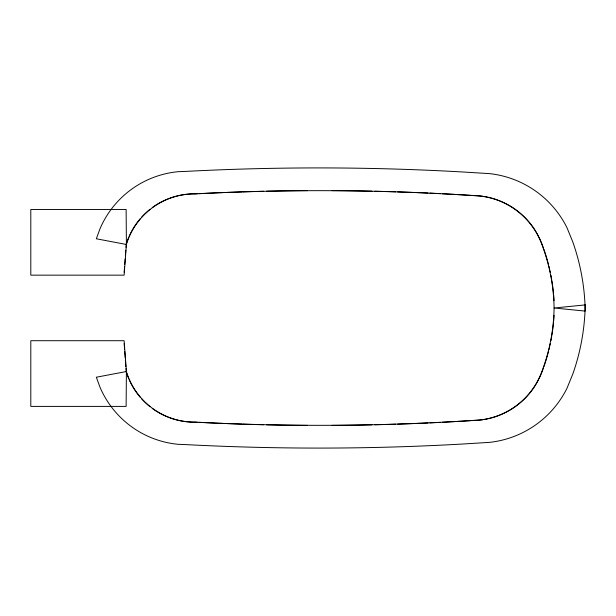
<?xml version="1.0" encoding="UTF-8"?>
<svg xmlns="http://www.w3.org/2000/svg" width="616" height="616" viewBox="0 0 616 616"><rect width="100%" height="100%" fill="white"/><g stroke="black" fill="none" stroke-linecap="round" stroke-linejoin="round"><path stroke-width="0.92" d="M124.147 272.272L124.578 266.52M124.717 264.603L125.148 258.843M125.364 255.971L125.795 250.212M126.003 247.339L126.218 244.46M124.147 343.582L124.578 349.341M124.717 351.259L125.217 357.973M125.364 359.89L125.864 366.605M126.003 368.522L126.218 371.402M538.954 378.894A74.836 74.836 0 0 0 541.695 372.68A188.188 188.188 0 0 0 543.612 367.49M538.577 379.656A74.836 74.836 0 0 1 493.524 417.317M492.708 417.556A74.836 74.836 0 0 1 480.218 420.043A2403.694 2403.694 0 0 1 442.28 422.276M554.084 315.292A188.188 188.188 0 0 1 553.692 320.805M553.522 322.638A188.188 188.188 0 0 1 551.859 335.42M551.713 336.328A188.188 188.188 0 0 1 550.881 340.864M550.334 343.566A188.188 188.188 0 0 1 549.942 345.368M549.742 346.269A188.188 188.188 0 0 1 548.894 349.857M548.448 351.644A188.188 188.188 0 0 1 545.66 361.376M545.376 362.254A188.188 188.188 0 0 1 543.92 366.628M440.378 422.376A2403.694 2403.694 0 0 1 429.937 422.876M428.043 422.961A2403.694 2403.694 0 0 1 397.651 424.139M395.757 424.201A2403.694 2403.694 0 0 1 374.859 424.77M372.01 424.832A2403.694 2403.694 0 0 1 332.101 425.371M307.392 425.371A2403.694 2403.694 0 0 1 266.536 424.809M263.687 424.747A2403.694 2403.694 0 0 1 242.789 424.17M241.842 424.139A2403.694 2403.694 0 0 1 226.642 423.592M224.748 423.523A2403.694 2403.694 0 0 1 199.114 422.368M197.212 422.276A2403.694 2403.694 0 0 1 195.318 422.176A71.356 71.356 0 0 1 152.268 408.408M149.988 406.668A71.356 71.356 0 0 1 141.603 398.814M140.333 397.382A71.356 71.356 0 0 1 129.121 379.618M128.744 378.74A71.356 71.356 0 0 1 126.126 371.54M492.708 198.444A74.836 74.836 0 0 0 480.218 195.957A2403.694 2403.694 0 0 0 442.28 193.724M493.524 198.683A74.836 74.836 0 0 1 538.577 236.344M538.954 237.106A74.836 74.836 0 0 1 541.695 243.32A188.188 188.188 0 0 1 543.612 248.51M543.92 249.372A188.188 188.188 0 0 1 545.376 253.746M545.66 254.624A188.188 188.188 0 0 1 548.448 264.356M548.894 266.143A188.188 188.188 0 0 1 549.742 269.731M549.942 270.632A188.188 188.188 0 0 1 550.334 272.434M550.881 275.136A188.188 188.188 0 0 1 551.713 279.672M551.859 280.58A188.188 188.188 0 0 1 553.522 293.362M553.692 295.195A188.188 188.188 0 0 1 554.084 300.708M197.212 193.724A2403.694 2403.694 0 0 0 195.318 193.824A71.356 71.356 0 0 0 152.268 207.592M199.114 193.632A2403.694 2403.694 0 0 1 224.748 192.477M226.642 192.408A2403.694 2403.694 0 0 1 241.842 191.861M242.789 191.83A2403.694 2403.694 0 0 1 263.687 191.253M266.536 191.191A2403.694 2403.694 0 0 1 307.392 190.629M332.101 190.629A2403.694 2403.694 0 0 1 372.01 191.168M374.859 191.23A2403.694 2403.694 0 0 1 395.757 191.799M397.651 191.861A2403.694 2403.694 0 0 1 428.043 193.039M429.937 193.124A2403.694 2403.694 0 0 1 440.378 193.624M126.126 244.46A71.356 71.356 0 0 1 128.744 237.26M129.121 236.382A71.356 71.356 0 0 1 140.333 218.618M141.603 217.186A71.356 71.356 0 0 1 149.988 209.332M126.403 371.402L126.126 406.398L30.8 406.398L30.8 340.71L124.116 340.71L126.403 371.402M585.2 304.912L584.992 311.627A217.517 217.517 0 0 1 572.78 374.089L566.982 388.265A98.391 98.391 0 0 1 489.735 442.35L463.779 443.959A2546.051 2546.051 0 0 1 187.187 444.675L178.139 444.305A94.718 94.718 0 0 1 99.931 387.071L96.35 377.215L126.38 371.533A71.271 71.271 0 0 0 195.488 422.106A2400.806 2400.806 0 0 0 480.049 419.981A74.744 74.744 0 0 0 541.449 372.672A187.957 187.957 0 0 0 554.092 308A187.957 187.957 0 0 0 541.449 243.328A74.744 74.744 0 0 0 480.049 196.019A2400.806 2400.806 0 0 0 195.488 193.894A71.271 71.271 0 0 0 126.38 244.467L96.35 238.785L99.931 228.929A94.718 94.718 0 0 1 178.139 171.695L187.187 171.325A2546.051 2546.051 0 0 1 463.779 172.041L489.735 173.643A98.391 98.391 0 0 1 566.99 227.727L572.78 241.911A217.517 217.517 0 0 1 584.992 304.373L585.2 311.088L554.092 308L585.2 304.912M126.403 244.46L124.116 275.152L30.8 275.152L30.8 209.455L126.126 209.455L126.403 244.46"/></g></svg>
